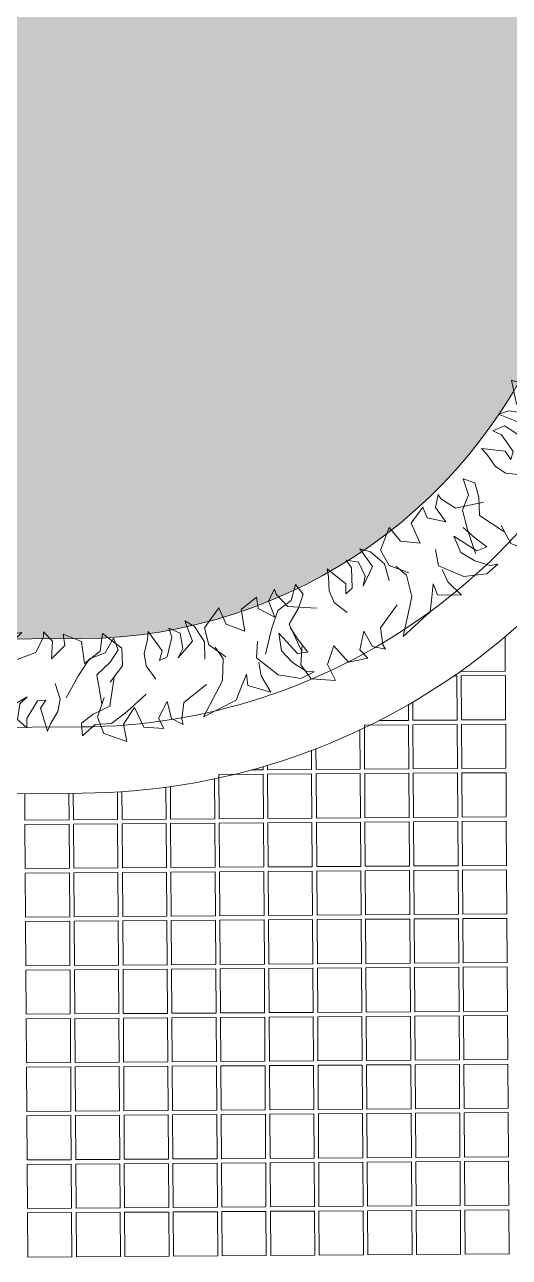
# Model space of a CAD drawing. Header units: millimetres. Extents: x -225363 to 347188, y -782467 to 813415.
# Drawn here: x 12690 to 13787, y 15356 to 18149 of the extents above; entities that cross this region are included whole.
import ezdxf

# ---------------------------------------------------------------- set-up
doc = ezdxf.new("R2010")
doc.units = ezdxf.units.MM
doc.layers.add('Xref SCN', color=8, linetype='Continuous', lineweight=0)

# ---------------------------------------------------------------- blocks, each defined once
blk = doc.blocks.new('tre')
at = {"layer": 'Xref SCN', "ltscale": 100}
for points in [[(220, 3680), (-60, 3640), (-140, 3480), (-230, 3370), (-350, 3380), (-240, 3500), (-230, 3660), (-110, 3810), (60, 3990)], [(350, 2660), (450, 2920), (600, 2990), (650, 2990), (560, 3080), (390, 3070), (520, 3200), (630, 3180), (560, 3360), (350, 3390), (470, 3540), (640, 3560), (500, 3750), (330, 3760), (170, 3640)], [(150, 3110), (0, 3160), (-120, 3140), (-240, 3070), (-310, 3040), (-90, 2970), (-10, 3020), (-20, 2940), (-190, 2840), (-280, 2840), (-200, 2750), (-50, 2770), (20, 2840), (-90, 2660), (-300, 2670), (-220, 2600), (-50, 2550), (110, 2600)], [(300, 2110), (430, 2130), (610, 2090), (480, 2280), (370, 2260), (470, 2340), (580, 2430), (640, 2780), (460, 2600), (360, 2500), (160, 2430), (30, 2470)], [(-30, 1420), (-130, 1680), (-280, 1750), (-330, 1750), (-240, 1840), (-70, 1830), (-200, 1960), (-310, 1940), (-240, 2120), (-30, 2150), (-150, 2300), (-320, 2320), (-180, 2510), (-10, 2520), (150, 2400)], [(70, 1720), (210, 1680), (350, 1630), (330, 1730), (90, 1840), (260, 1870), (400, 1800), (520, 1700), (550, 1630), (570, 1770), (470, 1970), (250, 2120), (100, 2060)], [(290, 500), (390, 760), (540, 830), (590, 830), (500, 920), (330, 910), (460, 1040), (570, 1020), (500, 1200), (290, 1230), (410, 1380), (580, 1400), (440, 1590), (270, 1600), (110, 1480)], [(80, 1390), (-70, 1440), (-190, 1420), (-310, 1350), (-380, 1320), (-160, 1250), (-80, 1300), (-90, 1220), (-260, 1120), (-350, 1120), (-270, 1030), (-120, 1050), (-50, 1120), (-160, 940), (-370, 950), (-290, 880), (-120, 830), (40, 880)], [(190, 570), (-90, 530), (-170, 370), (-260, 260), (-380, 270), (-270, 390), (-260, 550), (-140, 700), (30, 880)], [(230, 10), (360, 30), (540, -10), (410, 180), (300, 160), (400, 240), (510, 330), (570, 680), (390, 500), (290, 400), (90, 330), (-40, 370)], [(30, 170), (-120, 220), (-240, 200), (-360, 130), (-430, 100), (-210, 30), (-130, 80), (-140, 0), (-310, -100), (-400, -100), (-320, -190), (-170, -170), (-100, -100), (-210, -280), (-420, -270), (-340, -340), (-170, -390), (-10, -340)], [(-70, -320), (70, -360), (210, -410), (190, -310), (-50, -200), (120, -170), (260, -240), (380, -340), (410, -410), (430, -270), (330, -70), (110, 80), (-40, 20)]]:
    blk.add_lwpolyline(points, dxfattribs=at)
blk = doc.blocks.new('A$Cf999fc33')
at = {"layer": 'Xref SCN', "ltscale": 100}
for points in [[(73.84272275096737, 192.008942775894), (72.93718290980905, 226.0811261450872), (69.76450756634586, 260.7363810978131), (91.2697194244247, 250.3713942577597), (102.2144919480197, 189.5463547789259), (118.9281153751072, 226.3384435711778), (111.2211690265685, 262.1598416908528), (95.54667300335132, 295.1961835560505), (81.42593923630193, 306.0790911481017), (114.3319794384297, 302.4503599841264), (153.8439736538567, 268.1175732889678), (175.0234313544352, 209.4945184811368), (152.6745445868, 178.9859154444421)], [(175.6716537694447, 221.4132675771834), (187.7858553600963, 249.7198859428754), (189.2126018530689, 292.8606113221613), (224.7082458152436, 252.3094897029805), (213.7601873916574, 228.5371423423057), (237.7279872468207, 246.543924699421), (264.545994187938, 266.2347709755995), (347.394166277023, 259.4300785681698), (296.0904387286864, 229.1169280259055), (267.5883678684477, 212.2762888357393), (240.0569876809604, 171.0150798699469), (241.5455991055351, 139.2100320032914)], [(303.2794643251691, 200.6800079972018), (368.0557032255456, 208.1915018513682), (392.6717254957184, 238.1170333045884), (395.5870834132656, 249.4527108171606), (410.7436586844269, 223.8008470429922), (398.5643062624149, 185.8426150837331), (435.6169983805157, 207.7354460309143), (437.4965147939511, 233.8400797256036), (474.2234527547844, 207.474842704949), (468.7803560087923, 158.1157824016409), (509.7842475485522, 176.5753346793354), (524.230735473102, 213.9504950550618), (559.1433078518603, 171.1322379333433), (551.4982264349237, 132.0078628070769), (514.963455068646, 102.7305537688662)], [(-0.002058159559965134, 186.8297352558002), (53.11274907086045, 148.9985190596199), (60.23662383598275, 110.9099854374072), (57.32126591843553, 99.57430792483501), (82.97312969248742, 114.7308831959381), (90.61821110942401, 153.8552583222045), (112.5110420566052, 116.8025662039872), (101.5629836332519, 93.03021884331247), (146.4529237628449, 98.4048788578948), (165.4988335240632, 144.2655096602393), (192.5090070597362, 108.3138098775526), (187.1310611451045, 68.60636316775344), (238.3696378620807, 89.26790011645062), (250.5489902840927, 127.2261320757098), (232.672509589931, 170.4971591179492)], [(393.6391302684788, 129.0990766893956), (396.2287340285257, 92.17668623419013), (384.6976040215231, 66.13720337097766), (361.8307965018321, 43.01307842531241), (350.9478889098391, 28.89234465820482), (347.9055152290966, 82.8508267980651), (363.9057654098142, 98.07255290064495), (345.1856098060962, 100.4699900661362), (312.6020378614776, 67.75940235843882), (307.3543936100323, 47.35518283577403), (291.6147467554547, 70.73991110740462), (304.895091512939, 103.5808004781138), (324.8465411150828, 115.3692479112069), (277.624314651126, 100.9260458865901), (267.6469469002914, 52.73312875028932), (256.4415710505564, 74.95171385491267), (255.0181104575749, 116.4083753151353), (275.6829333060887, 149.7671854379005)], [(526.9473549963441, 111.7339449474239), (501.5528086482082, 50.58643721102271), (460.6140679400414, 41.77849852695363), (430.4279331606813, 27.7880664227996), (425.6982096612919, -0.0006311908946372569), (459.3176231100224, 17.94100033480208), (496.1748627335764, 10.87899050128181), (537.1787542733364, 29.33854277891805), (587.8994102382567, 57.38455781870289)]]:
    blk.add_lwpolyline(points, dxfattribs=at)
blk = doc.blocks.new('A$C997e597b')
at = {"layer": 'Xref SCN', "ltscale": 3}
for points in [[(10089.8757942887, 10986.81279417739), (10090.39368938631, 10909.0582457346), (9990.395907519152, 10908.39219645463), (9990.387343106559, 10909.67802064138)], [(9974.115876566852, 10898.2835392023), (9980.462734260364, 10898.32581333996), (9981.128783540335, 10798.32803147275), (9881.131001673173, 10797.66198219277), (9880.85668529151, 10838.84666703839)], [(9870.895046390826, 10833.05399330542), (9871.13122348627, 10797.59537726478), (9804.834965081187, 10797.15380171826)], [(9761.274233117932, 10775.75819348049), (9761.866317640524, 10686.86516300286), (9661.868535773363, 10686.19911372289), (9661.556136569474, 10733.10139013774)], [(9651.581264380366, 10729.29550558433), (9651.868757586693, 10686.13250879489), (9551.870975719532, 10685.46645951492), (9551.803587487433, 10695.58383961191)], [(9541.823003883008, 10692.6354424), (9541.87119753263, 10685.39985458693), (9515.522821354214, 10685.2243575243)], [(9322.12825230835, 10646.07409086521), (9322.60873163282, 10573.93698611704), (9222.610949765658, 10573.27093683707), (9222.19311007508, 10636.0035956513)], [(9432.004241421819, 10665.0588845858), (9432.60629168665, 10574.66964032501), (9332.608509819489, 10574.00359104504), (9332.119280782295, 10647.45434014522)], [(9102.213925557211, 10632.47881443053), (9102.613611524925, 10572.47167770105), (9002.615829657763, 10571.80562842108), (9002.21616129647, 10631.81012181041)], [(9212.197128831409, 10635.36693399487), (9212.611171578988, 10573.20433190907), (9112.613389711594, 10572.53828262904), (9112.213701983215, 10632.54568369256)]]:
    blk.add_lwpolyline(points, dxfattribs=at)
for points in [[(9990.462512447033, 10898.39241826796), (10090.46029431419, 10899.05846754793), (10091.12634359417, 10799.06068568071), (9991.128561727004, 10798.39463640074)], [(9771.200046547223, 10786.92954979802), (9871.197828414384, 10787.59559907805), (9871.863877694355, 10687.59781721089), (9771.866095827194, 10686.93176793086)], [(9881.197606601287, 10787.66220400605), (9981.195388468448, 10788.32825328602), (9981.86143774842, 10688.33047141886), (9881.863655881258, 10687.66442213889)], [(9991.195166655118, 10788.39485821401), (10091.19294852228, 10789.06090749399), (10091.85899780225, 10689.06312562682), (9991.861215935089, 10688.39707634685)], [(9441.940020593349, 10674.73402712017), (9541.93780246051, 10675.4000764002), (9542.603851740481, 10575.40229453304), (9442.60606987332, 10574.73624525301)], [(9551.937580647413, 10675.46668132819), (9651.935362514574, 10676.13273060817), (9652.601411794545, 10576.134948741), (9552.603629927384, 10575.46889946103)], [(9661.935140701244, 10676.19933553616), (9761.932922568405, 10676.86538481613), (9762.598971848376, 10576.86760294897), (9662.601189981215, 10576.201553669)], [(9771.932700755075, 10676.93198974413), (9871.930482622236, 10677.59803902416), (9872.596531902207, 10577.600257157), (9772.598750035046, 10576.93420787697)], [(9881.930260809138, 10677.66464395216), (9981.9280426763, 10678.33069323213), (9982.59409195627, 10578.33291136497), (9882.59631008911, 10577.666862085)], [(9991.92782086297, 10678.39729816013), (10091.92560273013, 10679.0633474401), (10092.5916520101, 10579.06556557294), (9992.59387014294, 10578.39951629296)], [(9002.682434585877, 10561.80585023435), (9102.680216453038, 10562.47189951432), (9103.34626573301, 10462.47411764716), (9003.348483865848, 10461.80806836719)], [(9112.679994639708, 10562.53850444232), (9212.677776507102, 10563.20455372235), (9213.343825787073, 10463.20677185518), (9113.346043919679, 10462.54072257516)], [(9222.677554693772, 10563.27115865034), (9322.675336560933, 10563.93720793031), (9323.341385840904, 10463.93942606315), (9223.343603973743, 10463.27337678318)], [(9332.675114747602, 10564.00381285831), (9432.672896614764, 10564.66986213828), (9433.338945894735, 10464.67208027112), (9333.341164027574, 10464.00603099115)], [(9442.672674801433, 10564.73646706628), (9542.670456668595, 10565.40251634631), (9543.336505948566, 10465.40473447915), (9443.338724081405, 10464.73868519912)], [(9552.670234855497, 10565.46912127431), (9652.668016722659, 10566.13517055428), (9653.33406600263, 10466.13738868712), (9553.336284135468, 10465.47133940714)], [(9662.667794909328, 10566.20177548227), (9762.66557677649, 10566.86782476224), (9763.33162605646, 10466.87004289508), (9663.3338441893, 10466.20399361511)], [(9772.66535496316, 10566.93442969024), (9872.66313683032, 10567.60047897027), (9873.329186110292, 10467.60269710311), (9773.33140424313, 10466.93664782308)], [(9882.662915017223, 10567.66708389827), (9982.660696884384, 10568.33313317824), (9983.326746164355, 10468.33535131108), (9883.328964297194, 10467.66930203111)], [(9992.660475071054, 10568.39973810624), (10092.65825693822, 10569.06578738621), (10093.32430621819, 10469.06800551905), (9993.326524351025, 10468.40195623907)], [(9003.415088793961, 10451.80829018046), (9103.412870661123, 10452.47433946043), (9104.078919941094, 10352.47655759321), (9004.081138073932, 10351.81050831324)], [(9113.412648847792, 10452.54094438843), (9213.410430715187, 10453.20699366846), (9214.076479995158, 10353.20921180124), (9114.078698127763, 10352.54316252121)], [(9223.410208901856, 10453.27359859645), (9323.407990769017, 10453.93964787642), (9324.074040048989, 10353.94186600921), (9224.076258181827, 10353.27581672923)], [(9333.407768955687, 10454.00625280442), (9433.405550822848, 10454.67230208439), (9434.07160010282, 10354.67452021717), (9334.073818235658, 10354.0084709372)], [(9443.405329009518, 10454.73890701239), (9543.40311087668, 10455.40495629242), (9544.06916015665, 10355.4071744252), (9444.071378289489, 10354.74112514517)], [(9553.402889063582, 10455.47156122042), (9653.400670930743, 10456.13761050039), (9654.066720210714, 10356.13982863317), (9554.068938343553, 10355.4737793532)], [(9663.400449117413, 10456.20421542838), (9763.398230984574, 10456.87026470836), (9764.064280264545, 10356.87248284114), (9664.066498397384, 10356.20643356116)], [(9773.398009171244, 10456.93686963635), (9873.395791038405, 10457.60291891638), (9874.061840318376, 10357.60513704916), (9774.064058451215, 10356.93908776913)], [(9883.395569225308, 10457.66952384438), (9983.393351092469, 10458.33557312435), (9984.05940037244, 10358.33779125713), (9884.061618505279, 10357.67174197716)], [(9993.393129279139, 10458.40217805235), (10093.3909111463, 10459.06822733232), (10094.05696042627, 10359.0704454651), (9994.05917855911, 10358.40439618513)], [(9004.147743001813, 10341.81073012657), (9104.145524868974, 10342.47677940654), (9104.811574148946, 10242.47899753932), (9004.813792281784, 10241.81294825935)], [(9114.145303055644, 10342.54338433454), (9214.143084923038, 10343.20943361457), (9214.80913420301, 10243.21165174735), (9114.811352335615, 10242.54560246732)], [(9224.142863109708, 10343.27603854256), (9324.14064497687, 10343.94208782254), (9324.80669425684, 10243.94430595532), (9224.808912389679, 10243.27825667534)], [(9334.140423163539, 10344.00869275053), (9434.1382050307, 10344.6747420305), (9434.804254310671, 10244.67696016328), (9334.80647244351, 10244.01091088331)], [(9444.13798321737, 10344.7413469585), (9544.135765084531, 10345.40739623853), (9544.801814364502, 10245.40961437131), (9444.80403249734, 10244.74356509128)], [(9554.135543271434, 10345.47400116653), (9654.133325138595, 10346.1400504465), (9654.799374418566, 10246.14226857928), (9554.801592551405, 10245.47621929931)], [(9664.133103325265, 10346.2066553745), (9764.130885192426, 10346.87270465447), (9764.796934472397, 10246.87492278725), (9664.799152605236, 10246.20887350728)], [(9774.130663379095, 10346.93930958246), (9874.128445246257, 10347.60535886249), (9874.794494526228, 10247.60757699527), (9774.796712659067, 10246.94152771524)], [(9884.12822343316, 10347.67196379049), (9984.12600530032, 10348.33801307046), (9984.792054580292, 10248.34023120324), (9884.79427271313, 10247.67418192327)], [(9994.12578348699, 10348.40461799846), (10094.12356535415, 10349.07066727843), (10094.78961463412, 10249.07288541121), (9994.791832766961, 10248.40683613124)], [(9004.880397209898, 10231.81317007262), (9104.878179077059, 10232.47921935259), (9105.54422835703, 10132.48143748543), (9005.546446489869, 10131.81538820546)], [(9114.877957263729, 10232.54582428059), (9214.875739131123, 10233.21187356062), (9215.541788411094, 10133.21409169346), (9115.5440065437, 10132.54804241343)], [(9224.875517317792, 10233.27847848862), (9324.873299184954, 10233.94452776859), (9325.539348464925, 10133.94674590143), (9225.541566597763, 10133.28069662146)], [(9334.873077371623, 10234.01113269659), (9434.870859238785, 10234.67718197656), (9435.536908518756, 10134.67940010939), (9335.539126651594, 10134.01335082942)], [(9444.870637425454, 10234.74378690455), (9544.868419292616, 10235.40983618458), (9545.534468572587, 10135.41205431742), (9445.536686705425, 10134.74600503739)], [(9554.868197479518, 10235.47644111258), (9654.86597934668, 10236.14249039255), (9655.53202862665, 10136.14470852539), (9555.53424675949, 10135.47865924542)], [(9664.86575753335, 10236.20909532055), (9764.86353940051, 10236.87514460052), (9765.529588680482, 10136.87736273336), (9665.53180681332, 10136.21131345339)], [(9774.86331758718, 10236.94174952852), (9874.861099454341, 10237.60779880855), (9875.527148734313, 10137.61001694138), (9775.529366867151, 10136.94396766135)], [(9884.860877641244, 10237.67440373654), (9984.858659508405, 10238.34045301651), (9985.524708788376, 10138.34267114935), (9885.526926921215, 10137.67662186938)], [(9994.858437695075, 10238.40705794451), (10094.85621956224, 10239.07310722448), (10095.52226884221, 10139.07532535732), (9995.524486975046, 10138.40927607735)], [(9005.61305141775, 10121.81561001873), (9105.61083328491, 10122.4816592987), (9106.276882564882, 10022.48387743154), (9006.27910069772, 10021.81782815157)], [(9115.61061147158, 10122.5482642267), (9215.608393338975, 10123.21431350673), (9216.274442618946, 10023.21653163957), (9116.276660751551, 10022.55048235954)], [(9225.608171525644, 10123.28091843473), (9325.605953392806, 10123.9469677147), (9326.272002672777, 10023.94918584754), (9226.274220805615, 10023.28313656757)], [(9335.605731579475, 10124.0135726427), (9435.603513446636, 10124.67962192267), (9436.269562726608, 10024.68184005551), (9336.271780859446, 10024.01579077553)], [(9445.603291633306, 10124.74622685066), (9545.601073500467, 10125.41227613069), (9546.267122780439, 10025.41449426353), (9446.269340913277, 10024.7484449835)], [(9555.60085168737, 10125.47888105869), (9655.598633554531, 10126.14493033866), (9656.264682834502, 10026.1471484715), (9556.266900967341, 10025.48109919153)], [(9665.5984117412, 10126.21153526666), (9765.596193608362, 10126.87758454663), (9766.262242888333, 10026.87980267947), (9666.264461021172, 10026.2137533995)], [(9775.595971795032, 10126.94418947463), (9875.593753662193, 10127.61023875466), (9876.259802942164, 10027.61245688749), (9776.262021075003, 10026.94640760747)], [(9885.593531849096, 10127.67684368265), (9985.591313716257, 10128.34289296262), (9986.257362996228, 10028.34511109546), (9886.259581129067, 10027.67906181549)], [(9995.591091902927, 10128.40949789062), (10095.58887377009, 10129.07554717059), (10096.25492305006, 10029.07776530343), (9996.257141182898, 10028.41171602346)], [(9006.345705625834, 10011.81804996484), (9106.343487492995, 10012.48409924482), (9107.009536772966, 9912.486317377654), (9007.011754905805, 9911.820268097683)], [(9116.343265679665, 10012.55070417281), (9216.34104754706, 10013.21675345284), (9217.00709682703, 9913.21897158568), (9117.009314959636, 9912.552922305651)], [(9226.340825733729, 10013.28335838084), (9326.33860760089, 10013.94940766081), (9327.004656880861, 9913.951625793648), (9227.0068750137, 9913.285576513677)], [(9336.33838578756, 10014.01601258881), (9436.336167654721, 10014.68206186878), (9437.002216934692, 9914.684280001617), (9337.00443506753, 9914.018230721646)], [(9446.33594584139, 10014.74866679678), (9546.333727708552, 10015.4147160768), (9546.999776988523, 9915.416934209643), (9447.001995121362, 9914.750884929614)], [(9556.333505895454, 10015.4813210048), (9656.331287762616, 10016.14737028477), (9656.997337042587, 9916.149588417611), (9556.999555175425, 9915.48353913764)], [(9666.331065949285, 10016.21397521277), (9766.328847816447, 10016.88002449274), (9766.994897096418, 9916.88224262558), (9666.997115229256, 9916.216193345608)], [(9776.328626003116, 10016.94662942074), (9876.326407870278, 10017.61267870077), (9876.992457150249, 9917.614896833606), (9776.994675283087, 9916.948847553576)], [(9886.32618605718, 10017.67928362876), (9986.323967924342, 10018.34533290874), (9986.990017204313, 9918.347551041574), (9886.992235337151, 9917.681501761603)], [(9996.323746111011, 10018.41193783673), (10096.32152797817, 10019.0779871167), (10096.98757725814, 9919.080205249542), (9996.989795390982, 9918.41415596957)], [(9007.078359833686, 9901.820489910955), (9107.076141700847, 9902.486539190926), (9107.742190980818, 9802.488757323707), (9007.744409113657, 9801.822708043735)], [(9117.075919887517, 9902.553144118923), (9217.07370175491, 9903.219193398952), (9217.739751034882, 9803.221411531733), (9117.741969167488, 9802.555362251704)], [(9227.07347994158, 9903.28579832695), (9327.071261808742, 9903.95184760692), (9327.737311088713, 9803.954065739701), (9227.739529221551, 9803.28801645973)], [(9337.071039995411, 9904.018452534918), (9437.068821862573, 9904.684501814889), (9437.734871142544, 9804.68671994767), (9337.737089275382, 9804.020670667698)], [(9447.068600049242, 9904.751106742886), (9547.066381916404, 9905.417156022915), (9547.732431196375, 9805.419374155696), (9447.734649329213, 9804.753324875666)], [(9557.066160103306, 9905.483760950912), (9657.063941970468, 9906.149810230883), (9657.729991250439, 9806.152028363664), (9557.732209383277, 9805.485979083693)], [(9667.063720157137, 9906.21641515888), (9767.061502024299, 9906.882464438851), (9767.72755130427, 9806.884682571632), (9667.729769437108, 9806.21863329166)], [(9777.061280210968, 9906.949069366849), (9877.05906207813, 9907.615118646878), (9877.7251113581, 9807.617336779658), (9777.72732949094, 9806.951287499629)], [(9887.058840265032, 9907.681723574875), (9987.056622132193, 9908.347772854846), (9987.722671412164, 9808.349990987626), (9887.724889545003, 9807.683941707655)], [(9997.056400318863, 9908.414377782843), (10097.05418218602, 9909.080427062814), (10097.720231466, 9809.082645195595), (9997.722449598834, 9808.416595915623)], [(9007.81101404177, 9791.822929857066), (9107.808795908932, 9792.488979137037), (9108.474845188903, 9692.491197269817), (9008.477063321741, 9691.825147989846)], [(9117.808574095601, 9792.555584065034), (9217.806355962995, 9793.221633345063), (9218.472405242966, 9693.223851477844), (9118.474623375572, 9692.557802197814)], [(9227.806134149665, 9793.28823827306), (9327.803916016826, 9793.954287553031), (9328.469965296797, 9693.956505685812), (9228.472183429636, 9693.29045640584)], [(9337.803694203496, 9794.020892481029), (9437.801476070657, 9794.686941761), (9438.467525350628, 9694.68915989378), (9338.469743483467, 9694.023110613809)], [(9447.801254257327, 9794.753546688997), (9547.799036124488, 9795.419595969026), (9548.46508540446, 9695.421814101806), (9448.467303537298, 9694.755764821777)], [(9557.79881431139, 9795.486200897023), (9657.796596178552, 9796.152250176994), (9658.462645458523, 9696.154468309775), (9558.464863591362, 9695.488419029803)], [(9667.796374365222, 9796.218855104991), (9767.794156232383, 9796.884904384962), (9768.460205512354, 9696.887122517743), (9668.462423645193, 9696.221073237772)], [(9777.793934419053, 9796.95150931296), (9877.791716286214, 9797.617558592989), (9878.457765566185, 9697.619776725769), (9778.459983699024, 9696.95372744574)], [(9887.791494473116, 9797.684163520986), (9987.789276340278, 9798.350212800957), (9988.455325620249, 9698.352430933737), (9888.457543753088, 9697.686381653766)], [(9997.789054526947, 9798.416817728954), (10097.78683639411, 9799.082867008925), (10098.45288567408, 9699.085085141705), (9998.455103806918, 9698.419035861734)], [(9998.521708735032, 9688.419257675007), (10098.51949060219, 9689.085306954978), (10099.18553988216, 9589.087525087816), (9999.187758015003, 9588.421475807845)], [(9008.543668249855, 9681.825369803119), (9108.541450117016, 9682.49141908309), (9109.207499396987, 9582.493637215928), (9009.209717529826, 9581.827587935957)], [(9118.541228303686, 9682.558024011087), (9218.53901017108, 9683.224073291116), (9219.205059451051, 9583.226291423955), (9119.207277583657, 9582.560242143925)], [(9228.53878835775, 9683.290678219113), (9328.536570224911, 9683.956727499084), (9329.202619504882, 9583.958945631923), (9229.20483763772, 9583.292896351952)], [(9338.53634841158, 9684.023332427081), (9438.534130278742, 9684.689381707052), (9439.200179558713, 9584.69159983989), (9339.202397691552, 9584.02555055992)], [(9448.533908465412, 9684.75598663505), (9548.531690332573, 9685.422035915079), (9549.197739612544, 9585.424254047917), (9449.199957745383, 9584.758204767888)], [(9558.531468519475, 9685.488640843076), (9658.529250386637, 9686.154690123047), (9659.195299666608, 9586.156908255885), (9559.197517799446, 9585.490858975914)], [(9668.529028573306, 9686.221295051044), (9768.526810440468, 9686.887344331015), (9769.192859720439, 9586.889562463854), (9669.195077853277, 9586.223513183882)], [(9778.526588627137, 9686.953949259012), (9878.524370494299, 9687.619998539041), (9879.19041977427, 9587.62221667188), (9779.192637907108, 9586.95616739185)], [(9888.524148681201, 9687.686603467038), (9988.521930548362, 9688.35265274701), (9989.187979828333, 9588.354870879848), (9889.190197961172, 9587.688821599877)]]:
    blk.add_lwpolyline(points, close=True, dxfattribs=at)
blk = doc.blocks.new('Xref SCN')
at = {"layer": 'Xref SCN', "ltscale": 3}
h = blk.add_hatch(dxfattribs=at)
h.set_pattern_fill('CROSS', color=256, scale=30, angle=197)
h.set_pattern_definition([(196.9999999999999, (-1424125.796704574, -442865.0747459244), (-126.4792462612767, -237.8728657606396), [95.24999999999993, -285.7499999999997]), (286.9999999999999, (-1424185.264921013, -442833.454934359), (237.8728657606396, -126.4792462612767), [95.24999999999993, -285.7499999999997])])
edge = h.paths.add_edge_path()
edge.add_line((10158.25248481041, 16567.29161360742), (1851.338825992003, 14451.44343979788))
edge.add_arc((2136.746464633302, 13337.42257832055), 1150.000000000654, 104.3698729064734, 180.3855560689439)
edge.add_line((986.7725019375212, 13329.684030442), (1035.38745512125, 6105.340234971274))
edge.add_arc((2185.361418233575, 6113.078783146311), 1150.000000419184, 180.385556083576, 250.133309335547)
edge.add_arc((-23.55210237688152, -0.07924422139149101), 5350.000000281268, 54.44102472604362, 70.1333093213699, ccw=False)
edge.add_arc((3168.419816109703, 4685.789284040571), 343.1811352010142, 256.3942929210485, 333.3422024317786)
edge.add_arc((7788.188339282695, 2340.315315693876), 4837.894847444187, 44.33072283415328, 153.0645302841241, ccw=False)
edge.add_arc((13743.18888039085, 8157.794208342014), 3487.073147149247, 224.3307228344502, 435.8787816870128)
edge.add_arc((16212.7306757724, 17236.67011801348), 5922.692247420785, 187.7158634724419, 254.1381202870174, ccw=False)
edge.add_arc((10541.85131194201, 16468.33828872615), 199.9999999717396, 187.6327112132098, 187.7158634946018, ccw=False)
edge.add_arc((10194.95235707314, 16421.8504936444), 150.0000000006549, 7.632711191249096, 104.1620853056079)
edge = h.paths.add_edge_path()
edge.add_arc((-13757.86462657561, 9268.2280887509), 1149.999999999663, 104.3599253580993, 180.4403363137304)
edge.add_line((-14907.83066487326, 9259.390059488946), (-14907.8306648724, 2149.033009727815))
edge.add_arc((-13757.86462657403, 2157.871038991669), 1150.000000000405, 180.4403363138248, 270.3855560690533)
edge.add_line((-13750.12607869329, 1007.897076296153), (-6128.956795133097, 1058.860412580692))
edge.add_arc((-6136.702427903992, 2208.823382532624), 1149.989055203435, 270.3859127362743, 340.1336659940865)
edge.add_arc((-23.55170312459495, -0.07963775157440978), 5350.000509182541, 110.6378053248454, 160.1333118404704, ccw=False)
edge.add_arc((-2314.536697075961, 6082.797508539655), 1150.000000000707, 290.637802811165, 360.3855560689717)
edge.add_line((-1164.562734380132, 6090.536056418754), (-1205.642104430852, 12195.0671255059))
edge.add_arc((-2355.616067125199, 12187.32857762662), 1149.999999999226, 0.3855560689807032, 104.3599253581076)
edge.add_line((-2640.83028798044, 13301.39897406491), (-14043.0788474308, 10382.29848518965))
edge = h.paths.add_edge_path()
edge.add_line((-13750.10342724499, -8364.829988773374), (-2217.808474847945, -8287.971851441147))
edge.add_arc((-2225.557910838118, -7138.009647688681), 1149.988314643846, 270.3861024765974, 360.3861024766013)
edge.add_line((-1075.595707085653, -7130.260211698432), (-1082.491659604668, -6105.498722913631))
edge.add_arc((-2232.46562271614, -6113.237271088072), 1150.000000418328, 0.3855560835465677, 70.13330933550203)
edge.add_arc((-23.55210179187861, -0.07924351755855241), 5350.000000579504, 200.6378028130497, 250.133309318957, ccw=False)
edge.add_arc((-6106.428854743411, -2291.063838795871), 1149.999999989781, 20.63780281546618, 90.38555606940805)
edge.add_line((-6114.167402631196, -1141.089876111026), (-13765.59325048783, -1192.053274140098))
edge.add_arc((-13757.84314828146, -2342.014767317753), 1149.987608574801, 90.38613590727235, 180.4409912858983)
edge.add_line((-14907.79669441492, -2350.865846952107), (-14907.83065611986, -7223.695345795784))
edge.add_arc((-13757.86462657333, -7214.856177773401), 1150.000000001009, 180.4403930512026, 270.3855560690091)
edge.add_arc((-13747.7709107266, -8714.815353055687), 349.9931368543271, 90.38184846327579, 90.38555671171002, ccw=False)
at = {"layer": 'Xref SCN'}
blk.add_lwpolyline([(-14129.88317551471, 10721.36338845439, 0.3444527125158599), (-15257.83066487083, 9258.134330647361), (-15257.83066487347, 2147.777280886789, 0.4142135623730951), (-13747.77086847161, 657.9050006926318), (-6126.616370961179, 708.8682377900368, 0.3140891564315452), (-4725.981353644456, 1699.085002228741, -0.2193863282377926), (-1785.847944423251, 4679.056719498094, 0.3140891564315549), (-814.5706587796012, 6092.891266642921), (-855.6500288291572, 12197.42233572983, 0.4875941573709645), (-2727.634616069234, 13640.46387732955), (-14129.88317551518, 10721.36338845427)], format="xyb", dxfattribs=at)
for points in [[(-14092.68132062304, 10576.04985848338, 0.3445545132979574), (-15107.83066487325, 9258.652315044721), (-15107.83066487101, 2148.295265285111, 0.4141069525760988), (-13748.78024427943, 807.9016045230874), (-6127.619409888481, 858.8648841286631, 0.3140891564315449), (-4867.054231183931, 1750.059929614094, -0.2193863282377925), (-1838.716819688605, 4819.430798402171, 0.3140891564315558), (-964.5672626068408, 6091.881890832548), (-1005.646632658958, 12196.41295991945, 0.4875941573709633), (-2690.432761172444, 13495.15034735865)], [(-14043.0788474308, 10382.29848518965, 0.3447201180761721), (-14907.83066487326, 9259.390059488946), (-14907.8306648724, 2149.033009727815, 0.4139335561619094), (-13750.12607869329, 1007.897076296153), (-6128.956795133097, 1058.860412580692, 0.3140891564315328), (-5055.151560766491, 1818.026057974472, -0.2193863282377933), (-1909.208653374633, 5006.596236940852, 0.3140891564315063), (-1164.562734380132, 6090.536056418754), (-1205.642104430852, 12195.0671255059, 0.4875941573709793), (-2640.83028798044, 13301.39897406491)]]:
    blk.add_lwpolyline(points, format="xyb", close=True, dxfattribs=at)
at = {"layer": 'Xref SCN', "ltscale": 3}
blk.add_blockref('A$C997e597b', (-15258.56133056035, -9923.809390316057), dxfattribs=at)
at = {"layer": 'Xref SCN', "ltscale": 100}
for p, rotation in [((-5188.885193836395, 1840.188045887355), 259.9096751548059), ((-5354.567860639407, 1494.676109326849), 227.3100595585744), ((-5694.742352053741, 1285.894518209583), 212.0963999174639)]:
    blk.add_blockref('A$Cf999fc33', p, dxfattribs=dict(at, rotation=rotation))
at = {"layer": 'Xref SCN', "xscale": -0.2340913466629827, "yscale": 0.2340913466629827, "zscale": 0.2340913466629827, "rotation": 269.2799666287764}
blk.add_blockref('tre', (-6915.636808217023, 930.9266636457378), dxfattribs=at)

msp = doc.modelspace()

# ---------------------------------------------------------------- block references
msp.add_blockref('Xref SCN', (18946.53077138338, 15698.97744072331))

doc.saveas('drawing.dxf')
